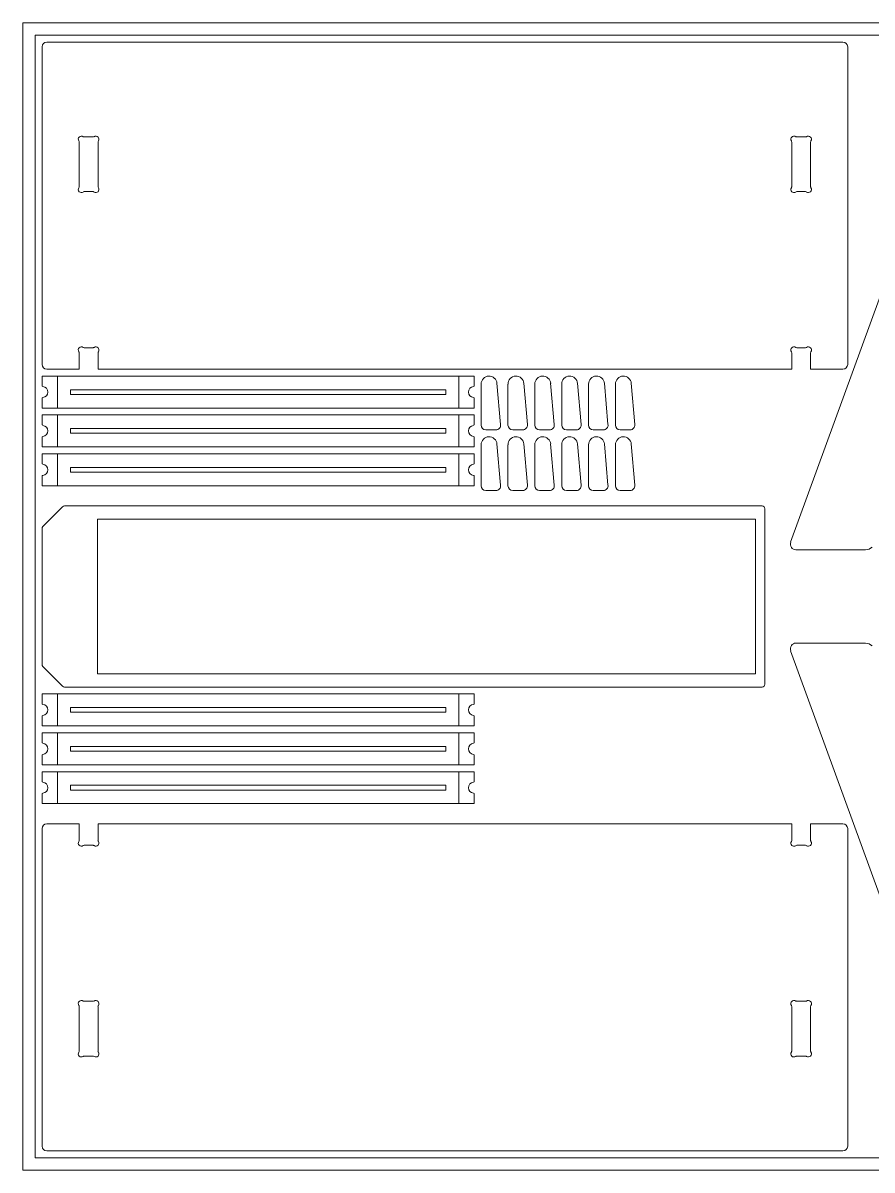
# Paper-space layout 'profile_outside' of a CAD drawing. Header units: millimetres. Extents: x -3 to 2437, y -2 to 1218.
# Drawn here: x -3 to 900, y -2 to 1218 of the extents above; entities that cross this region are included whole.
import ezdxf

# ---------------------------------------------------------------- set-up
doc = ezdxf.new("R2010")
doc.units = ezdxf.units.MM

psp = doc.layouts.new('profile_outside')

# ---------------------------------------------------------------- linework, layer by layer
at = {"color": 7, "linetype": 'Continuous', "lineweight": 15}
for p, q in [((-3.3, 1218.3), (-3.3, -1.7)), ((2436.7, 1218.3), (-3.3, 1218.3)), ((2423.7, 1205.3), (9.7, 1205.3)), ((9.7, 1205.3), (9.7, 11.3)), ((22.1, 1198), (869.2, 1198)), ((17.1, 855.1), (17.1, 1193)), ((874.2, 1193), (874.2, 855.1)), ((998.7, 1174.7), (813.5, 666)), ((56.6, 1044.2), (56.6, 1091.7)), ((61.9, 1097.1), (71.3, 1097.1)), ((76.6, 1091.7), (76.6, 1044.2)), ((814.7, 1044.2), (814.7, 1091.7)), ((820, 1097.1), (829.4, 1097.1)), ((834.8, 1091.7), (834.8, 1044.2)), ((71.3, 1038.9), (61.9, 1038.9)), ((829.4, 1038.9), (820, 1038.9)), ((56.6, 867.6), (56.6, 850.1)), ((71.3, 872.9), (61.9, 872.9)), ((76.6, 850.1), (76.6, 867.6)), ((814.7, 867.6), (814.7, 850.1)), ((829.4, 872.9), (820, 872.9)), ((834.8, 850.1), (834.8, 867.6)), ((17.1, 832.7), (17.1, 842.8)), ((17.1, 842.8), (33.5, 842.8)), ((56.6, 850.1), (22.1, 850.1)), ((33.5, 808.8), (33.5, 842.8)), ((460.5, 842.8), (33.5, 842.8)), ((814.7, 850.1), (76.6, 850.1)), ((460.5, 808.8), (460.5, 842.8)), ((476.9, 842.8), (460.5, 842.8)), ((476.9, 832.7), (476.9, 842.8)), ((869.2, 850.1), (834.8, 850.1)), ((484.2, 790.6), (484.2, 834.3)), ((501.1, 835.1), (504.9, 791.1)), ((512.8, 790.6), (512.8, 834.3)), ((529.7, 835.1), (533.5, 791.1)), ((541.4, 790.6), (541.4, 834.3)), ((558.2, 835.1), (562.1, 791.1)), ((570, 790.6), (570, 834.3)), ((586.8, 835.1), (590.7, 791.1)), ((598.5, 790.6), (598.5, 834.3)), ((615.4, 835.1), (619.2, 791.1)), ((627.1, 790.6), (627.1, 834.3)), ((644, 835.1), (647.8, 791.1)), ((17.1, 808.8), (17.1, 818.9)), ((47.4, 823.3), (47.4, 828.3)), ((446.6, 828.3), (47.4, 828.3)), ((47.4, 823.3), (446.6, 823.3)), ((446.6, 823.3), (446.6, 828.3)), ((476.9, 808.8), (476.9, 818.9)), ((33.5, 808.8), (17.1, 808.8)), ((33.5, 808.8), (460.5, 808.8)), ((460.5, 808.8), (476.9, 808.8)), ((17.1, 791.4), (17.1, 801.4)), ((17.1, 801.4), (33.5, 801.4)), ((33.5, 767.4), (33.5, 801.4)), ((460.5, 801.4), (33.5, 801.4)), ((460.5, 767.4), (460.5, 801.4)), ((476.9, 801.4), (460.5, 801.4)), ((476.9, 791.4), (476.9, 801.4)), ((47.4, 781.9), (47.4, 786.9)), ((446.6, 786.9), (47.4, 786.9)), ((47.4, 781.9), (446.6, 781.9)), ((446.6, 781.9), (446.6, 786.9)), ((500, 785.6), (489.2, 785.6)), ((528.5, 785.6), (517.8, 785.6)), ((557.1, 785.6), (546.4, 785.6)), ((585.7, 785.6), (575, 785.6)), ((614.3, 785.6), (603.5, 785.6)), ((642.8, 785.6), (632.1, 785.6)), ((17.1, 767.4), (17.1, 777.5)), ((476.9, 767.4), (476.9, 777.5)), ((484.2, 726.1), (484.2, 769.8)), ((501.1, 770.6), (504.9, 726.6)), ((512.8, 726.1), (512.8, 769.8)), ((529.7, 770.6), (533.5, 726.6)), ((541.4, 726.1), (541.4, 769.8)), ((558.2, 770.6), (562.1, 726.6)), ((570, 726.1), (570, 769.8)), ((586.8, 770.6), (590.7, 726.6)), ((598.5, 726.1), (598.5, 769.8)), ((615.4, 770.6), (619.2, 726.6)), ((627.1, 726.1), (627.1, 769.8)), ((644, 770.6), (647.8, 726.6)), ((33.5, 767.4), (17.1, 767.4)), ((17.1, 750), (17.1, 760.1)), ((17.1, 760.1), (33.5, 760.1)), ((33.5, 767.4), (460.5, 767.4)), ((33.5, 726.1), (33.5, 760.1)), ((460.5, 760.1), (33.5, 760.1)), ((460.5, 767.4), (476.9, 767.4)), ((460.5, 726.1), (460.5, 760.1)), ((476.9, 760.1), (460.5, 760.1)), ((476.9, 750), (476.9, 760.1)), ((47.4, 740.6), (47.4, 745.6)), ((446.6, 745.6), (47.4, 745.6)), ((446.6, 740.6), (446.6, 745.6)), ((17.1, 726.1), (17.1, 736.2)), ((47.4, 740.6), (446.6, 740.6)), ((476.9, 726.1), (476.9, 736.2)), ((33.5, 726.1), (17.1, 726.1)), ((33.5, 726.1), (460.5, 726.1)), ((460.5, 726.1), (476.9, 726.1)), ((500, 721.1), (489.2, 721.1)), ((528.5, 721.1), (517.8, 721.1)), ((557.1, 721.1), (546.4, 721.1)), ((585.7, 721.1), (575, 721.1)), ((614.3, 721.1), (603.5, 721.1)), ((642.8, 721.1), (632.1, 721.1)), ((38.9, 703.8), (18, 682.8)), ((783.1, 704.7), (41.1, 704.7)), ((786.1, 515), (786.1, 701.7)), ((76.1, 690.6), (776.1, 690.6)), ((76.1, 526.1), (76.1, 690.6)), ((776.1, 690.6), (776.1, 526.1)), ((17.1, 680.7), (17.1, 536)), ((819.2, 658), (893.1, 658)), ((813.5, 550.6), (998.7, 42)), ((893.1, 558.7), (819.2, 558.7)), ((38.9, 512.9), (18, 533.9)), ((76.1, 526.1), (776.1, 526.1)), ((17.1, 494.6), (17.1, 504.7)), ((17.1, 504.7), (33.5, 504.7)), ((33.5, 470.7), (33.5, 504.7)), ((460.5, 504.7), (33.5, 504.7)), ((783.1, 512), (41.1, 512)), ((460.5, 470.7), (460.5, 504.7)), ((476.9, 504.7), (460.5, 504.7)), ((476.9, 494.6), (476.9, 504.7)), ((47.4, 485.2), (47.4, 490.2)), ((446.6, 490.2), (47.4, 490.2)), ((446.6, 485.2), (446.6, 490.2)), ((17.1, 470.7), (17.1, 480.7)), ((47.4, 485.2), (446.6, 485.2)), ((476.9, 470.7), (476.9, 480.7)), ((33.5, 470.7), (17.1, 470.7)), ((33.5, 470.7), (460.5, 470.7)), ((460.5, 470.7), (476.9, 470.7)), ((17.1, 453.2), (17.1, 463.3)), ((17.1, 463.3), (33.5, 463.3)), ((33.5, 429.3), (33.5, 463.3)), ((460.5, 463.3), (33.5, 463.3)), ((460.5, 429.3), (460.5, 463.3)), ((476.9, 463.3), (460.5, 463.3)), ((476.9, 453.2), (476.9, 463.3)), ((17.1, 429.3), (17.1, 439.4)), ((47.4, 443.8), (47.4, 448.8)), ((446.6, 448.8), (47.4, 448.8)), ((47.4, 443.8), (446.6, 443.8)), ((446.6, 443.8), (446.6, 448.8)), ((476.9, 429.3), (476.9, 439.4)), ((33.5, 429.3), (17.1, 429.3)), ((33.5, 429.3), (460.5, 429.3)), ((460.5, 429.3), (476.9, 429.3)), ((17.1, 411.9), (17.1, 422)), ((17.1, 422), (33.5, 422)), ((33.5, 388), (33.5, 422)), ((460.5, 422), (33.5, 422)), ((460.5, 388), (460.5, 422)), ((476.9, 422), (460.5, 422)), ((476.9, 411.9), (476.9, 422)), ((47.4, 402.5), (47.4, 407.5)), ((446.6, 407.5), (47.4, 407.5)), ((446.6, 402.5), (446.6, 407.5)), ((17.1, 388), (17.1, 398)), ((47.4, 402.5), (446.6, 402.5)), ((476.9, 388), (476.9, 398)), ((33.5, 388), (17.1, 388)), ((33.5, 388), (460.5, 388)), ((460.5, 388), (476.9, 388)), ((56.6, 366.5), (22.1, 366.5)), ((56.6, 349), (56.6, 366.5)), ((76.6, 366.5), (76.6, 349)), ((814.7, 366.5), (76.6, 366.5)), ((814.7, 349), (814.7, 366.5)), ((834.8, 366.5), (834.8, 349)), ((869.2, 366.5), (834.8, 366.5)), ((17.1, 361.5), (17.1, 23.7)), ((874.2, 23.7), (874.2, 361.5)), ((71.3, 343.7), (61.9, 343.7)), ((829.4, 343.7), (820, 343.7)), ((56.6, 172.4), (56.6, 124.9)), ((71.3, 177.8), (61.9, 177.8)), ((76.6, 124.9), (76.6, 172.4)), ((814.7, 172.4), (814.7, 124.9)), ((829.4, 177.8), (820, 177.8)), ((834.8, 124.9), (834.8, 172.4)), ((61.9, 119.6), (71.3, 119.6)), ((820, 119.6), (829.4, 119.6)), ((22.1, 18.7), (869.2, 18.7)), ((9.7, 11.3), (2423.7, 11.3)), ((-3.3, -1.7), (2436.7, -1.7))]:
    psp.add_line(p, q, dxfattribs=at)
for centre, radius, start, end in [((22.1, 1193), 5, 90, 180), ((869.2, 1193), 5, 0, 90), ((58.9, 1094.7), 3.28, 54.5697, 215.4303), ((74.3, 1094.7), 3.28, 324.5697, 125.4303), ((817, 1094.7), 3.28, 54.5697, 215.4303), ((832.4, 1094.7), 3.28, 324.5697, 125.4303), ((54.7, 1091.7), 1.91, 0, 35.4303), ((61.9, 1099), 1.9, 234.5697, 270), ((71.3, 1099), 1.9, 270, 305.4303), ((78.5, 1091.7), 1.9, 144.5697, 180), ((812.8, 1091.7), 1.9, 0, 35.4303), ((820, 1099), 1.9, 234.5697, 270), ((829.4, 1099), 1.9, 270, 305.4303), ((836.7, 1091.7), 1.9, 144.5697, 180), ((58.9, 1041.2), 3.28, 144.5697, 305.4303), ((54.7, 1044.2), 1.91, 324.5697, 0), ((61.9, 1037), 1.9, 90, 125.4303), ((71.3, 1037), 1.9, 54.5697, 90), ((74.3, 1041.2), 3.28, 234.5697, 35.4303), ((78.5, 1044.2), 1.9, 180, 215.4303), ((817, 1041.2), 3.28, 144.5697, 305.4303), ((812.8, 1044.2), 1.9, 324.5697, 0), ((820, 1037), 1.91, 90, 125.4303), ((829.4, 1037), 1.9, 54.5697, 90), ((832.4, 1041.2), 3.28, 234.5697, 35.4303), ((836.7, 1044.2), 1.9, 180, 215.4303), ((58.9, 870.6), 3.28, 54.5697, 215.4303), ((54.7, 867.6), 1.9, 0, 35.4303), ((61.9, 874.8), 1.91, 234.5697, 270), ((71.3, 874.8), 1.91, 270, 305.4303), ((74.3, 870.6), 3.28, 324.5697, 125.4303), ((78.5, 867.6), 1.9, 144.5697, 180), ((817, 870.6), 3.27, 54.5697, 215.4303), ((812.8, 867.6), 1.9, 0, 35.4303), ((820, 874.8), 1.91, 234.5697, 270), ((829.4, 874.8), 1.91, 270, 305.4303), ((832.4, 870.6), 3.27, 324.5697, 125.4303), ((836.7, 867.6), 1.91, 144.5697, 180), ((22.1, 855.1), 5, 180, 270), ((869.2, 855.1), 5, 270, 0), ((492.7, 834.3), 8.44, 5, 180), ((521.3, 834.3), 8.44, 5, 180), ((549.8, 834.3), 8.44, 5, 180), ((578.4, 834.3), 8.44, 5, 180), ((607, 834.3), 8.44, 5, 180), ((635.6, 834.3), 8.44, 5, 180), ((18.1, 832.7), 1, 180, 261.7868), ((17.1, 825.8), 6, 278.2132, 81.7868), ((476.9, 825.8), 6, 98.2132, 261.7868), ((475.9, 832.7), 1, 278.2132, 0), ((18.1, 818.9), 1, 98.2132, 180), ((475.9, 818.9), 1, 0, 81.7868), ((18.1, 791.4), 1, 180, 261.7868), ((17.1, 784.4), 6, 278.2132, 81.7868), ((476.9, 784.4), 6, 98.2132, 261.7868), ((475.9, 791.4), 1, 278.2132, 0), ((489.2, 790.6), 5, 180, 270), ((500, 790.6), 5, 270, 5), ((517.8, 790.6), 5, 180, 270), ((528.5, 790.6), 5, 270, 5), ((546.4, 790.6), 5, 180, 270), ((557.1, 790.6), 5, 270, 5), ((575, 790.6), 5, 180, 270), ((585.7, 790.6), 5, 270, 5), ((603.5, 790.6), 5, 180, 270), ((614.3, 790.6), 5, 270, 5), ((632.1, 790.6), 5, 180, 270), ((642.8, 790.6), 5, 270, 5), ((18.1, 777.5), 1, 98.2132, 180), ((475.9, 777.5), 1, 0, 81.7868), ((492.7, 769.8), 8.44, 5, 180), ((521.3, 769.8), 8.44, 5, 180), ((549.8, 769.8), 8.44, 5, 180), ((578.4, 769.8), 8.44, 5, 180), ((607, 769.8), 8.44, 5, 180), ((635.6, 769.8), 8.44, 5, 180), ((18.1, 750), 1, 180, 261.7868), ((17.1, 743.1), 6, 278.2132, 81.7868), ((476.9, 743.1), 6, 98.2132, 261.7868), ((475.9, 750), 1, 278.2132, 0), ((18.1, 736.2), 1, 98.2132, 180), ((475.9, 736.2), 1, 0, 81.7868), ((489.2, 726.1), 5, 180, 270), ((500, 726.1), 5, 270, 5), ((517.8, 726.1), 5, 180, 270), ((528.5, 726.1), 5, 270, 5), ((546.4, 726.1), 5, 180, 270), ((557.1, 726.1), 5, 270, 5), ((575, 726.1), 5, 180, 270), ((585.7, 726.1), 5, 270, 5), ((603.5, 726.1), 5, 180, 270), ((614.3, 726.1), 5, 270, 5), ((632.1, 726.1), 5, 180, 270), ((642.8, 726.1), 5, 270, 5), ((41.1, 701.7), 3, 90, 135), ((783.1, 701.7), 3, 0, 90), ((20.1, 680.7), 3, 135, 180), ((819.2, 664), 6, 160, 270), ((893.1, 668), 10, 270, 315), ((819.2, 552.7), 6, 90, 200), ((893.1, 548.7), 10, 45, 90), ((20.1, 536), 3, 180, 225), ((41.1, 515), 3, 225, 270), ((783.1, 515), 3, 270, 0), ((18.1, 494.6), 1, 180, 261.7868), ((17.1, 487.7), 6, 278.2132, 81.7868), ((476.9, 487.7), 6, 98.2132, 261.7868), ((475.9, 494.6), 1, 278.2132, 0), ((18.1, 480.7), 1, 98.2132, 180), ((475.9, 480.7), 1, 0, 81.7868), ((18.1, 453.2), 1, 180, 261.7868), ((17.1, 446.3), 6, 278.2132, 81.7868), ((476.9, 446.3), 6, 98.2132, 261.7868), ((475.9, 453.2), 1, 278.2132, 0), ((18.1, 439.4), 1, 98.2132, 180), ((475.9, 439.4), 1, 0, 81.7868), ((18.1, 411.9), 1, 180, 261.7868), ((17.1, 405), 6, 278.2132, 81.7868), ((476.9, 405), 6, 98.2132, 261.7868), ((475.9, 411.9), 1, 278.2132, 0), ((18.1, 398), 1, 98.2132, 180), ((475.9, 398), 1, 0, 81.7868), ((22.1, 361.5), 5, 90, 180), ((869.2, 361.5), 5, 0, 90), ((58.9, 346), 3.27, 144.5697, 305.4303), ((54.7, 349), 1.91, 324.5697, 0), ((61.9, 341.8), 1.91, 90, 125.4303), ((71.3, 341.8), 1.9, 54.5697, 90), ((74.3, 346), 3.27, 234.5697, 35.4303), ((78.5, 349), 1.91, 180, 215.4303), ((817, 346), 3.28, 144.5697, 305.4303), ((812.8, 349), 1.91, 324.5697, 0), ((820, 341.8), 1.91, 90, 125.4303), ((829.4, 341.8), 1.9, 54.5697, 90), ((832.4, 346), 3.28, 234.5697, 35.4303), ((836.7, 349), 1.91, 180, 215.4303), ((58.9, 175.4), 3.28, 54.5697, 215.4303), ((54.7, 172.4), 1.91, 0, 35.4303), ((61.9, 179.7), 1.91, 234.5697, 270), ((71.3, 179.7), 1.9, 270, 305.4303), ((74.3, 175.4), 3.28, 324.5697, 125.4303), ((78.5, 172.4), 1.91, 144.5697, 180), ((817, 175.4), 3.28, 54.5697, 215.4303), ((812.8, 172.4), 1.9, 0, 35.4303), ((820, 179.7), 1.91, 234.5697, 270), ((829.4, 179.7), 1.9, 270, 305.4303), ((832.4, 175.4), 3.28, 324.5697, 125.4303), ((836.7, 172.4), 1.9, 144.5697, 180), ((58.9, 121.9), 3.28, 144.5697, 305.4303), ((54.7, 124.9), 1.91, 324.5697, 0), ((74.3, 121.9), 3.28, 234.5697, 35.4303), ((78.5, 124.9), 1.91, 180, 215.4303), ((817, 121.9), 3.28, 144.5697, 305.4303), ((812.8, 124.9), 1.9, 324.5697, 0), ((832.4, 121.9), 3.27, 234.5697, 35.4303), ((836.7, 124.9), 1.9, 180, 215.4303), ((61.9, 117.7), 1.9, 90, 125.4303), ((71.3, 117.7), 1.9, 54.5697, 90), ((820, 117.7), 1.91, 90, 125.4303), ((829.4, 117.7), 1.91, 54.5697, 90), ((22.1, 23.7), 5, 180, 270), ((869.2, 23.7), 5, 270, 0)]:
    psp.add_arc(centre, radius, start, end, dxfattribs=at)

doc.saveas('drawing.dxf')
